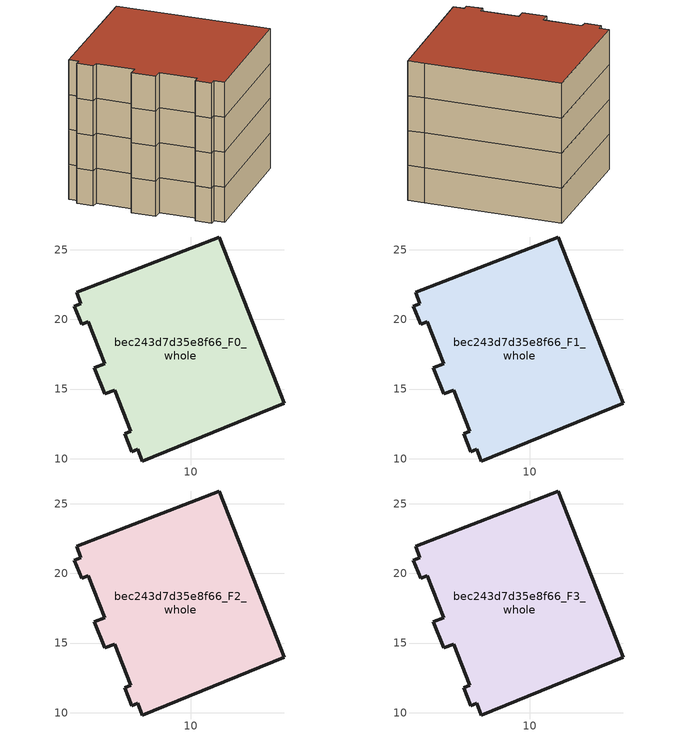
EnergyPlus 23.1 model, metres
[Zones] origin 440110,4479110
bec243d7d35e8f66_F0_whole
 floor ground (EU_floor_Construction): 12.07,25.92 16.22,15.27 16.72,13.97 6.55,9.84 6.22,10.69 5.77,10.5 5.28,11.79 5.71,11.97 4.55,14.93 3.86,14.65 3.09,16.55 3.83,16.81 2.65,19.83 2.18,19.67 1.66,20.97 2.12,21.14 1.82,21.94 z0
 wall outside (EU_wall_Construction): 6.55,9.84 16.72,13.97 16.22,15.27 12.07,25.92 1.82,21.94 2.12,21.14 1.66,20.97 2.18,19.67 2.65,19.83 3.83,16.81 3.09,16.55 3.86,14.65 4.55,14.93 5.71,11.97 5.28,11.79 5.77,10.5 6.22,10.69 6.55,9.84 z0:3
bec243d7d35e8f66_F1_whole
 floor to bec243d7d35e8f66_F0_whole (EU_floor_Construction): 12.07,25.92 16.22,15.27 16.72,13.97 6.55,9.84 6.22,10.69 5.77,10.5 5.28,11.79 5.71,11.97 4.55,14.93 3.86,14.65 3.09,16.55 3.83,16.81 2.65,19.83 2.18,19.67 1.66,20.97 2.12,21.14 1.82,21.94 z3
 wall outside (EU_wall_Construction): 6.55,9.84 16.72,13.97 16.22,15.27 12.07,25.92 1.82,21.94 2.12,21.14 1.66,20.97 2.18,19.67 2.65,19.83 3.83,16.81 3.09,16.55 3.86,14.65 4.55,14.93 5.71,11.97 5.28,11.79 5.77,10.5 6.22,10.69 6.55,9.84 z3:6
bec243d7d35e8f66_F2_whole
 floor to bec243d7d35e8f66_F1_whole (EU_floor_Construction): 12.07,25.92 16.22,15.27 16.72,13.97 6.55,9.84 6.22,10.69 5.77,10.5 5.28,11.79 5.71,11.97 4.55,14.93 3.86,14.65 3.09,16.55 3.83,16.81 2.65,19.83 2.18,19.67 1.66,20.97 2.12,21.14 1.82,21.94 z6
 wall outside (EU_wall_Construction): 6.55,9.84 16.72,13.97 16.22,15.27 12.07,25.92 1.82,21.94 2.12,21.14 1.66,20.97 2.18,19.67 2.65,19.83 3.83,16.81 3.09,16.55 3.86,14.65 4.55,14.93 5.71,11.97 5.28,11.79 5.77,10.5 6.22,10.69 6.55,9.84 z6:9
bec243d7d35e8f66_F3_whole
 floor to bec243d7d35e8f66_F2_whole (EU_floor_Construction): 12.07,25.92 16.22,15.27 16.72,13.97 6.55,9.84 6.22,10.69 5.77,10.5 5.28,11.79 5.71,11.97 4.55,14.93 3.86,14.65 3.09,16.55 3.83,16.81 2.65,19.83 2.18,19.67 1.66,20.97 2.12,21.14 1.82,21.94 z9
 wall outside (EU_wall_Construction): 6.55,9.84 16.72,13.97 16.22,15.27 12.07,25.92 1.82,21.94 2.12,21.14 1.66,20.97 2.18,19.67 2.65,19.83 3.83,16.81 3.09,16.55 3.86,14.65 4.55,14.93 5.71,11.97 5.28,11.79 5.77,10.5 6.22,10.69 6.55,9.84 z9:12
 roof outside (EU_roof_Construction): 16.72,13.97 16.22,15.27 12.07,25.92 1.82,21.94 2.12,21.14 1.66,20.97 2.18,19.67 2.65,19.83 3.83,16.81 3.09,16.55 3.86,14.65 4.55,14.93 5.71,11.97 5.28,11.79 5.77,10.5 6.22,10.69 6.55,9.84 z12
[Building]
EU S2 Campaign: North Axis=0; Terrain=City; Solar Distribution=FullExterior
[Site:Location]
Madrid: Latitude=40.5; Longitude=-3.5; Time Zone=1; Elevation=609
[SizingPeriod:WeatherFileDays]
AnnualSizingPeriod: Begin Month=1; Begin Day of Month=1; End Month=12; End Day of Month=31; Day of Week for Start Day=Monday; Use Weather File Daylight Saving Period=No; Use Weather File Rain and Snow Indicators=No
[MATERIAL]
EU_InternalMass_Material: Roughness=MediumRough; Thickness=0.1; Conductivity=1; Density=1800; Specific Heat=900; Thermal Absorptance=0.9; Solar Absorptance=0.7; Visible Absorptance=0.7
[MATERIAL:NOMASS] Roughness=MediumRough; Thermal Absorptance=0.9; Solar Absorptance=0.7; Visible Absorptance=0.7
Name | Thermal Resistance
EU_wall_NoMass | 1.60022
EU_roof_NoMass | 1.57597
EU_floor_NoMass | 0.470652
[CONSTRUCTION]
EU_wall_Construction: EU_wall_NoMass
EU_roof_Construction: EU_roof_NoMass
EU_floor_Construction: EU_floor_NoMass
EU_InternalMass_Construction: EU_InternalMass_Material
[ZONE] Type=1; Multiplier=1; Ceiling Height=autocalculate; Volume=434.24; Floor Area=autocalculate; Part of Total Floor Area=Yes
bec243d7d35e8f66_F0_whole; bec243d7d35e8f66_F1_whole; bec243d7d35e8f66_F2_whole; bec243d7d35e8f66_F3_whole
[INTERNALMASS] Construction=EU_InternalMass_Construction; Surface Area=144.746
Name | Zone or ZoneList
bec243d7d35e8f66_F0_whole_EU_InternalMass | bec243d7d35e8f66_F0_whole
bec243d7d35e8f66_F1_whole_EU_InternalMass | bec243d7d35e8f66_F1_whole
bec243d7d35e8f66_F2_whole_EU_InternalMass | bec243d7d35e8f66_F2_whole
bec243d7d35e8f66_F3_whole_EU_InternalMass | bec243d7d35e8f66_F3_whole
[OTHEREQUIPMENT] Fuel Type=Electricity; Design Level Calculation Method=Watts/Area; Power per Zone Floor Area=1; Fraction Latent=0; Fraction Radiant=0; Fraction Lost=0; Carbon Dioxide Generation Rate=0; EndUse Subcategory=EU_Step8_InternalGains
Name | Zone or ZoneList or Space or SpaceList | Schedule
EU_Step8_InternalGain_bec243d7d35e8f66_F0_whole_f000 | bec243d7d35e8f66_F0_whole | EU_Step8_GainSchedule_bec243d7d35e8f66_F0_whole_f000
EU_Step8_InternalGain_bec243d7d35e8f66_F1_whole_f000 | bec243d7d35e8f66_F1_whole | EU_Step8_GainSchedule_bec243d7d35e8f66_F1_whole_f000
EU_Step8_InternalGain_bec243d7d35e8f66_F2_whole_f000 | bec243d7d35e8f66_F2_whole | EU_Step8_GainSchedule_bec243d7d35e8f66_F2_whole_f000
EU_Step8_InternalGain_bec243d7d35e8f66_F3_whole_f000 | bec243d7d35e8f66_F3_whole | EU_Step8_GainSchedule_bec243d7d35e8f66_F3_whole_f000
[ZONEVENTILATION:DESIGNFLOWRATE] Schedule=EU_AlwaysOn; Design Flow Rate Calculation Method=AirChanges/Hour; Air Changes per Hour=0.480704; Ventilation Type=Natural; Fan Pressure Rise=0; Fan Total Efficiency=1; Constant Term Coefficient=1; Temperature Term Coefficient=0; Velocity Term Coefficient=0; Velocity Squared Term Coefficient=0; Minimum Indoor Temperature=-100; Maximum Indoor Temperature=100; Delta Temperature=-100; Minimum Outdoor Temperature=-100; Maximum Outdoor Temperature=100; Maximum Wind Speed=40
Name | Zone or ZoneList or Space or SpaceList
EU_ConstantAir_bec243d7d35e8f66_F0_whole | bec243d7d35e8f66_F0_whole
EU_ConstantAir_bec243d7d35e8f66_F1_whole | bec243d7d35e8f66_F1_whole
EU_ConstantAir_bec243d7d35e8f66_F2_whole | bec243d7d35e8f66_F2_whole
EU_ConstantAir_bec243d7d35e8f66_F3_whole | bec243d7d35e8f66_F3_whole
[HVACTEMPLATE:THERMOSTAT] Constant Heating Setpoint=20; Constant Cooling Setpoint=50
EU_HeatOnly_bec243d7d35e8f66_F0_whole; EU_HeatOnly_bec243d7d35e8f66_F1_whole; EU_HeatOnly_bec243d7d35e8f66_F2_whole; EU_HeatOnly_bec243d7d35e8f66_F3_whole
[HVACTEMPLATE:ZONE:IDEALLOADSAIRSYSTEM] System Availability Schedule=EU_AlwaysOn; Maximum Heating Supply Air Temperature=50; Minimum Cooling Supply Air Temperature=13; Maximum Heating Supply Air Humidity Ratio=0.0156; Minimum Cooling Supply Air Humidity Ratio=0.0077; Heating Limit=NoLimit; Cooling Limit=NoLimit; Heating Availability Schedule=EU_AlwaysOn; Cooling Availability Schedule=EU_CoolingOff; Dehumidification Control Type=ConstantSensibleHeatRatio; Cooling Sensible Heat Ratio=0.7; Dehumidification Setpoint=60; Humidification Control Type=None; Humidification Setpoint=30; Outdoor Air Method=None; Outdoor Air Flow Rate per Person=0.00944; Outdoor Air Flow Rate per Zone Floor Area=0; Outdoor Air Flow Rate per Zone=0; Demand Controlled Ventilation Type=None; Outdoor Air Economizer Type=NoEconomizer; Heat Recovery Type=None; Sensible Heat Recovery Effectiveness=0.7; Latent Heat Recovery Effectiveness=0.65
Name | Template Thermostat
bec243d7d35e8f66_F0_whole | EU_HeatOnly_bec243d7d35e8f66_F0_whole
bec243d7d35e8f66_F1_whole | EU_HeatOnly_bec243d7d35e8f66_F1_whole
bec243d7d35e8f66_F2_whole | EU_HeatOnly_bec243d7d35e8f66_F2_whole
bec243d7d35e8f66_F3_whole | EU_HeatOnly_bec243d7d35e8f66_F3_whole
[SIZING:ZONE] Zone Cooling Design Supply Air Temperature Input Method=SupplyAirTemperature; Zone Cooling Design Supply Air Temperature=13; Zone Heating Design Supply Air Temperature Input Method=SupplyAirTemperature; Zone Heating Design Supply Air Temperature=50; Zone Cooling Design Supply Air Humidity Ratio=0.008; Zone Heating Design Supply Air Humidity Ratio=0.008; Cooling Design Air Flow Method=DesignDay; Cooling Design Air Flow Rate=0; Cooling Minimum Air Flow per Zone Floor Area=0.000762; Cooling Minimum Air Flow=0; Cooling Minimum Air Flow Fraction=0.2; Heating Design Air Flow Method=DesignDay; Heating Design Air Flow Rate=0; Heating Maximum Air Flow per Zone Floor Area=0.002032; Heating Maximum Air Flow=0.141576; Heating Maximum Air Flow Fraction=0.3; Account for Dedicated Outdoor Air System=No; Dedicated Outdoor Air System Control Strategy=NeutralSupplyAir; Dedicated Outdoor Air Low Setpoint Temperature for Design=autosize; Dedicated Outdoor Air High Setpoint Temperature for Design=autosize; Zone Load Sizing Method=Sensible Load Only No Latent Load; Zone Latent Cooling Design Supply Air Humidity Ratio Input Method=HumidityRatioDifference; Zone Cooling Design Supply Air Humidity Ratio Difference=0.005; Zone Latent Heating Design Supply Air Humidity Ratio Input Method=HumidityRatioDifference; Zone Humidification Design Supply Air Humidity Ratio Difference=0.005
bec243d7d35e8f66_F0_whole; bec243d7d35e8f66_F1_whole; bec243d7d35e8f66_F2_whole; bec243d7d35e8f66_F3_whole
[SCHEDULE:CONSTANT]
Name | Hourly Value
EU_AlwaysOn | 1
EU_CoolingOff | 0
[SCHEDULE:FILE] Column Number=1; Rows to Skip at Top=0; Number of Hours of Data=8760; Column Separator=Comma; Interpolate to Timestep=No; Minutes per Item=60; Adjust Schedule for Daylight Savings=Yes
Name | File
EU_Step8_GainSchedule_bec243d7d35e8f66_F0_whole_f000 | C:\Users\o_iseri\Desktop\OpenUBEM\openubem\outputs\eu_evidence\EU-11\ES-MAD-BERRUGUETE\idfs\bec243d7d35e8f66\bec243d7d35e8f66_F0_whole_f000_gain.csv
EU_Step8_GainSchedule_bec243d7d35e8f66_F1_whole_f000 | C:\Users\o_iseri\Desktop\OpenUBEM\openubem\outputs\eu_evidence\EU-11\ES-MAD-BERRUGUETE\idfs\bec243d7d35e8f66\bec243d7d35e8f66_F1_whole_f000_gain.csv
EU_Step8_GainSchedule_bec243d7d35e8f66_F2_whole_f000 | C:\Users\o_iseri\Desktop\OpenUBEM\openubem\outputs\eu_evidence\EU-11\ES-MAD-BERRUGUETE\idfs\bec243d7d35e8f66\bec243d7d35e8f66_F2_whole_f000_gain.csv
EU_Step8_GainSchedule_bec243d7d35e8f66_F3_whole_f000 | C:\Users\o_iseri\Desktop\OpenUBEM\openubem\outputs\eu_evidence\EU-11\ES-MAD-BERRUGUETE\idfs\bec243d7d35e8f66\bec243d7d35e8f66_F3_whole_f000_gain.csv
